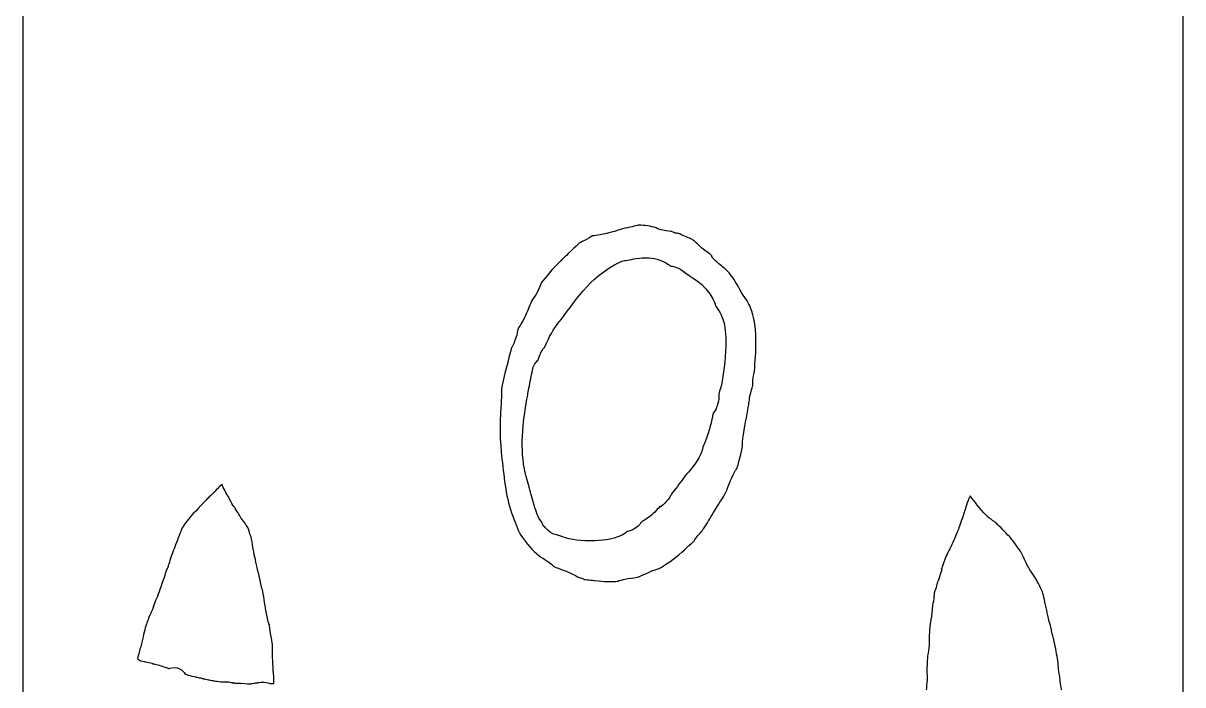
# Model space of a CAD drawing. Header units: millimetres. Extents: x 118 to 334, y 1905 to 2895.
# Drawn here: x 118.2 to 334.2, y 2473.4 to 2596.5 of the extents above; entities that cross this region are included whole.
import ezdxf

# ---------------------------------------------------------------- set-up
doc = ezdxf.new("R2010")
doc.units = ezdxf.units.MM
doc.layers.add('Calque_1', color=7, linetype='CONTINUOUS')

msp = doc.modelspace()

# ---------------------------------------------------------------- linework, layer by layer
at = {"layer": 'Calque_1', "color": 7}
for points in [[(118.17005, 2819.51386), (334.16978, 2819.51386), (334.16978, 2298.51362), (118.17005, 2298.51362)], [(249.03903, 2537.41705)], [(294.58796, 2508.54465), (294.59196, 2508.55065), (294.58596, 2508.54765), (294.58796, 2508.54465)], [(287.90207, 2490.65168)], [(139.88246, 2479.98688)], [(139.53313, 2478.55751)], [(140.86069, 2477.67333)], [(157.16409, 2473.79042)]]:
    msp.add_lwpolyline(points, close=True, dxfattribs=at)
for points in [[(232.83627, 2558.9253), (232.82727, 2558.9293)], [(240.25099, 2557.37139), (240.24099, 2557.37139)], [(234.06524, 2552.88271), (234.06024, 2552.88219)], [(238.83245, 2551.25899), (238.80975, 2551.27659), (238.80975, 2551.27659)], [(253.66055, 2543.58093), (253.66055, 2543.59183)], [(254.66428, 2537.19948), (254.66357, 2537.19941)], [(155.25624, 2510.70439), (155.23454, 2510.69639), (155.23654, 2510.69139), (155.23604, 2510.69199)], [(156.32214, 2508.53441), (156.31184, 2508.53441)], [(156.32227, 2508.52979), (156.33417, 2508.51689), (156.33117, 2508.52189), (156.33065, 2508.52589), (156.32865, 2508.52641), (156.32814, 2508.52841), (156.33014, 2508.52641), (156.33214, 2508.52441)], [(151.26873, 2506.75778), (151.25843, 2506.74778)], [(298.06979, 2504.48188), (298.05979, 2504.48188)], [(147.97181, 2502.89065), (147.97181, 2502.88035)], [(224.63808, 2492.81441), (224.64808, 2492.81441)], [(228.86591, 2492.68419), (228.87591, 2492.68419)], [(287.90163, 2490.65172), (287.90163, 2490.64672)], [(287.90207, 2490.65168), (287.90207, 2490.67288)], [(310.93945, 2477.23028), (310.93945, 2477.48815)], [(164.86382, 2473.67969), (164.86543, 2473.67822)]]:
    msp.add_lwpolyline(points, dxfattribs=at)
for points in [[(230.22278, 2558.36861), (227.36858, 2557.44071), (225.76404, 2557.13439), (224.83655, 2557.01159)], [(232.82727, 2558.9293), (232.75127, 2558.9293), (231.52318, 2558.60731), (230.22278, 2558.36861)], [(236.05055, 2558.44522), (235.11125, 2558.74112), (233.85317, 2558.9253), (232.83627, 2558.9253)], [(237.31145, 2557.98014), (236.34405, 2558.18993), (235.94505, 2558.47822), (236.05055, 2558.44522)], [(238.90825, 2557.791), (238.76925, 2557.777), (238.28465, 2557.77), (237.31145, 2557.98014)], [(239.44931, 2557.55535), (239.33441, 2557.59535), (239.14565, 2557.64045), (238.90825, 2557.791)], [(240.24099, 2557.37139), (239.96509, 2557.41939), (239.85371, 2557.41539), (239.44931, 2557.55535)], [(221.88994, 2555.67261), (221.83294, 2555.63661), (221.3914, 2555.27278), (219.6942, 2553.64328)], [(224.06655, 2556.86169), (222.52405, 2555.92239), (221.94714, 2555.70841), (221.88994, 2555.67261)], [(224.12905, 2556.90149), (224.10805, 2556.88749), (224.08755, 2556.87469), (224.06655, 2556.86169)], [(224.15545, 2556.92369), (224.14545, 2556.91369), (224.16545, 2556.92347), (224.12905, 2556.90149)], [(224.83655, 2557.01159), (224.38445, 2556.95159), (224.17035, 2556.92579), (224.15545, 2556.92369)], [(240.51092, 2557.32329), (240.40402, 2557.34329), (240.41792, 2557.34339), (240.25099, 2557.37139)], [(240.9326, 2557.09591), (240.708, 2557.20941), (240.62352, 2557.26009), (240.51092, 2557.32329)], [(242.97795, 2556.15075), (242.71225, 2556.34085), (242.018, 2556.54761), (240.9326, 2557.09591)], [(244.84864, 2554.47075), (243.99704, 2555.20845), (243.45025, 2555.81245), (242.97795, 2556.15075)], [(219.6942, 2553.64328), (217.56251, 2551.59638), (219.7752, 2553.75516), (217.25508, 2551.25996)], [(245.9447, 2553.64806), (245.6229, 2553.87656), (245.25894, 2554.11535), (244.84864, 2554.47075)], [(246.39067, 2553.31268), (246.33967, 2553.34968), (246.2046, 2553.46336), (245.9447, 2553.64806)], [(246.46667, 2553.1344), (246.44467, 2553.1784), (246.41667, 2553.25638), (246.39067, 2553.31268)], [(246.87233, 2552.55717), (246.78733, 2552.64917), (246.67687, 2552.7232), (246.46667, 2553.1344)], [(217.25508, 2551.25996), (216.70038, 2550.71076), (215.28003, 2548.99691), (214.72913, 2548.23741)], [(217.77838, 2540.62299), (221.03458, 2544.65999), (223.15002, 2549.06069), (229.44692, 2552.13599)], [(229.44692, 2552.13599), (229.74102, 2552.27959), (230.06146, 2552.3616), (230.38846, 2552.3768)], [(230.38846, 2552.3768), (231.20406, 2552.4148), (232.48394, 2552.87301), (234.06524, 2552.88271)], [(234.06024, 2552.88219), (234.28614, 2552.88219), (234.51862, 2552.87219), (234.75632, 2552.85639)], [(234.75632, 2552.85639), (235.39022, 2552.80439), (236.06433, 2552.6698), (236.76963, 2552.4037)], [(236.76963, 2552.4037), (238.08631, 2551.907), (238.71538, 2551.33828), (238.8093, 2551.27664)], [(238.8093, 2551.27664), (238.80831, 2551.28064), (238.8083, 2551.28464), (238.8133, 2551.28804)], [(238.80975, 2551.27659), (238.81075, 2551.27059), (238.81675, 2551.26499), (238.83245, 2551.25899)], [(238.8133, 2551.28804), (238.9033, 2551.34904), (239.89381, 2551.31404), (241.08551, 2550.36045)], [(247.77098, 2551.7567), (247.34518, 2552.1096), (247.21133, 2552.18967), (246.87233, 2552.55717)], [(249.42101, 2550.33043), (248.94251, 2550.79103), (248.38928, 2551.2443), (247.77098, 2551.7567)], [(241.08551, 2550.36045), (242.26191, 2549.41955), (245.19822, 2548.15105), (246.68982, 2545.13286)], [(251.68237, 2546.95079), (250.91267, 2548.28419), (250.09381, 2549.68293), (249.42101, 2550.33043)], [(214.72913, 2548.23741), (214.58123, 2548.03361), (214.39659, 2547.41854), (213.88319, 2546.39204)], [(253.66055, 2543.59183), (253.34985, 2544.43283), (252.53257, 2545.4779), (251.68237, 2546.95079)], [(213.04913, 2545.12907), (212.58673, 2544.19447), (212.20199, 2543.15566), (211.66679, 2541.97526)], [(213.26721, 2545.50166), (213.18021, 2545.35626), (213.06953, 2545.17037), (213.04913, 2545.12907)], [(213.88319, 2546.39204), (213.55799, 2545.74184), (213.31191, 2545.52506), (213.26721, 2545.50166)], [(246.68982, 2545.13286), (247.11862, 2544.26406), (247.15354, 2543.95504), (246.98334, 2544.26624)], [(246.98334, 2544.26624), (247.27004, 2543.74204), (247.58158, 2543.34597), (247.97398, 2542.64877)], [(247.97398, 2542.64877), (248.36638, 2541.95147), (248.7318, 2540.99004), (248.884, 2539.85204)], [(254.65067, 2537.94665), (254.59167, 2539.91505), (254.31935, 2541.79284), (253.66055, 2543.58093)], [(211.66679, 2541.97526), (211.11909, 2540.76736), (210.53738, 2540.03857), (210.37798, 2539.66377)], [(215.19146, 2536.0827), (215.86046, 2537.3289), (216.43568, 2538.9582), (217.77838, 2540.62299)], [(210.23328, 2539.31961), (210.17228, 2538.51261), (210.05472, 2538.39988), (209.82452, 2537.68508)], [(210.37798, 2539.66377), (210.27998, 2539.43297), (210.29948, 2539.47751), (210.23328, 2539.31961)], [(248.884, 2539.85204), (248.984, 2539.10484), (249.03134, 2538.2778), (249.03903, 2537.41705)], [(209.13463, 2536.11305), (208.52343, 2533.66336), (207.78378, 2531.34162), (207.38228, 2529.16722)], [(209.15273, 2536.18595), (209.13673, 2536.12695), (209.15254, 2536.18608), (209.13463, 2536.11305)], [(209.32378, 2536.4464), (209.28478, 2536.3784), (209.21063, 2536.27675), (209.15273, 2536.18595)], [(209.82452, 2537.68508), (209.66052, 2537.17608), (209.59268, 2536.9131), (209.32378, 2536.4464)], [(214.81112, 2535.59695), (214.85112, 2535.66595), (214.83712, 2535.7377), (215.19146, 2536.0827)], [(249.0391, 2537.41697), (249.0622, 2534.83472), (248.72924, 2531.9483), (248.39676, 2529.9983)], [(254.35887, 2531.73056), (254.53045, 2533.62459), (254.67152, 2535.44688), (254.66428, 2537.19948)], [(254.66357, 2537.19941), (254.66257, 2537.44978), (254.65757, 2537.69914), (254.65067, 2537.94665)], [(213.47321, 2533.10666), (213.67441, 2533.42856), (213.88161, 2533.63864), (214.07111, 2533.79964)], [(214.07111, 2533.79964), (214.11411, 2533.98294), (214.15211, 2534.16671), (214.26541, 2534.42131)], [(214.26541, 2534.42131), (214.50311, 2534.95601), (214.59865, 2535.17527), (214.69175, 2535.36957)], [(214.69175, 2535.36957), (214.71475, 2535.41757), (214.72375, 2535.44757), (214.81112, 2535.59695)], [(212.62262, 2529.9084), (212.73212, 2530.4864), (212.8436, 2531.05573), (212.9456, 2531.52743)], [(212.9456, 2531.52743), (212.9966, 2531.76323), (213.0437, 2531.97173), (213.09649, 2532.17183)], [(213.09649, 2532.17183), (213.14949, 2532.37193), (212.96562, 2532.29466), (213.47321, 2533.10666)], [(254.09377, 2530.02007), (254.16477, 2530.93327), (254.33747, 2531.49396), (254.35887, 2531.73056)], [(212.13893, 2527.29823), (212.17593, 2527.47973), (212.40352, 2528.7525), (212.62262, 2529.9084)], [(248.39676, 2529.9983), (248.19256, 2528.8002), (247.8524, 2528.04906), (247.7844, 2527.66046)], [(254.08377, 2529.04081), (254.05177, 2529.03081), (254.03957, 2529.35438), (254.09377, 2530.02007)], [(207.38228, 2529.16722), (207.19518, 2528.15372), (207.28828, 2526.78932), (207.15181, 2525.09202)], [(211.51985, 2513.61327), (210.70485, 2518.03747), (211.32933, 2523.31193), (212.13893, 2527.29823)], [(247.7844, 2527.66046), (247.7494, 2527.46116), (247.8595, 2526.5965), (247.41698, 2525.319)], [(253.27762, 2525.31442), (253.38152, 2525.94382), (253.44393, 2526.77116), (253.67863, 2527.75406)], [(253.67863, 2527.75406), (253.87513, 2528.57696), (254.04267, 2528.92571), (254.08377, 2529.04081)], [(207.15181, 2525.09202), (206.86861, 2521.57682), (206.9661, 2518.99241), (207.3549, 2515.45592)], [(247.41698, 2525.319), (247.27918, 2524.9207), (247.29452, 2524.68277), (246.74932, 2524.04207)], [(252.2198, 2519.21453), (252.5181, 2521.33773), (252.96012, 2523.38792), (253.27762, 2525.31442)], [(246.71052, 2524.01107), (246.55232, 2523.37147), (246.43476, 2522.45276), (246.09196, 2521.30116)], [(246.74932, 2524.04207), (246.73932, 2524.03207), (246.71952, 2524.02007), (246.71052, 2524.01107)], [(246.09196, 2521.30116), (245.85506, 2520.50516), (245.60565, 2519.58326), (245.18555, 2518.59796)], [(245.18555, 2518.59796), (244.99515, 2518.15106), (244.8469, 2517.87248), (244.7556, 2517.73238)], [(252.1655, 2517.83994), (252.1655, 2517.82394), (252.0888, 2518.28923), (252.2198, 2519.21453)], [(244.7556, 2517.73238), (244.7656, 2517.56008), (244.6847, 2517.11798), (244.36855, 2516.38208)], [(251.04929, 2513.55648), (251.31649, 2514.14198), (252.0437, 2516.95094), (252.1655, 2517.83994)], [(207.3549, 2515.45592), (207.78369, 2511.55692), (208.09994, 2508.05738), (209.35994, 2504.78318)], [(244.36855, 2516.38208), (243.51205, 2514.39048), (242.13176, 2513.16399), (241.43126, 2512.23969)], [(212.4433, 2510.14579), (212.1907, 2511.09028), (211.76795, 2512.26648), (211.51985, 2513.61327)], [(241.43126, 2512.23969), (240.72096, 2511.3024), (239.98452, 2510.19886), (239.03812, 2509.08847)], [(248.88921, 2508.8746), (249.34111, 2509.76449), (249.69053, 2511.02668), (250.39093, 2512.47127)], [(250.39093, 2512.47127), (250.78643, 2513.28697), (251.07559, 2513.61428), (251.04929, 2513.55648)], [(154.95481, 2510.51207), (154.44641, 2510.04597), (153.8662, 2509.34574), (153.0557, 2508.58144)], [(155.23438, 2510.69346), (155.14298, 2510.63376), (155.03005, 2510.58105), (154.95481, 2510.51207)], [(155.44316, 2510.11778), (155.32276, 2510.37323), (155.29558, 2510.52722), (155.23438, 2510.69346)], [(155.23604, 2510.69199), (155.24204, 2510.69599), (155.25004, 2510.69999), (155.25624, 2510.70439)], [(155.78939, 2509.51265), (155.81499, 2509.43195), (155.6804, 2509.61446), (155.44316, 2510.11778)], [(213.22207, 2507.25501), (212.87367, 2508.4486), (212.5712, 2509.66739), (212.4433, 2510.14579)], [(153.0557, 2508.58144), (152.4817, 2508.04024), (151.90993, 2507.42418), (151.26873, 2506.75778)], [(155.93046, 2509.17262), (155.93046, 2509.17262), (155.8281, 2509.41923), (155.78939, 2509.51265)], [(156.09531, 2508.85067), (156.03231, 2508.95377), (155.97736, 2509.06112), (155.93046, 2509.17262)], [(156.31184, 2508.53441), (156.26184, 2508.61441), (156.16541, 2508.73597), (156.09531, 2508.85067)], [(156.33214, 2508.52441), (156.33214, 2508.52441), (156.33232, 2508.53441), (156.32214, 2508.53441)], [(156.47058, 2508.31327), (156.38858, 2508.41527), (156.35667, 2508.47429), (156.32227, 2508.52979)], [(156.61682, 2507.93913), (156.43122, 2508.33063), (156.44948, 2508.32827), (156.47058, 2508.31327)], [(157.40489, 2506.6095), (157.21889, 2506.8976), (156.90852, 2507.32363), (156.61682, 2507.93913)], [(239.03812, 2509.08847), (238.95412, 2508.98947), (238.68675, 2508.19981), (237.67335, 2507.20331)], [(246.72345, 2505.44586), (247.54765, 2506.94226), (248.44391, 2507.9978), (248.88921, 2508.8746)], [(294.31739, 2508.10181), (294.27539, 2507.97421), (294.27839, 2507.97084), (294.18458, 2507.71114)], [(294.58765, 2508.54468), (294.48545, 2508.37342), (294.36447, 2508.16501), (294.31739, 2508.10181)], [(297.60556, 2504.90097), (296.2517, 2506.26922), (295.39087, 2507.55023), (294.58765, 2508.54468)], [(151.25843, 2506.74778), (149.94423, 2505.38188), (148.74521, 2504.15615), (147.97181, 2502.89065)], [(157.69376, 2506.1873), (157.64276, 2506.2523), (157.56419, 2506.3629), (157.40489, 2506.6095)], [(157.73666, 2506.08601), (157.64266, 2506.25881), (157.72666, 2506.11911), (157.69376, 2506.1873)], [(158.19245, 2505.40337), (158.23345, 2505.33637), (158.03566, 2505.53752), (157.73666, 2506.08601)], [(213.78689, 2505.51144), (213.58229, 2506.06174), (213.39627, 2506.65821), (213.22207, 2507.25501)], [(236.87081, 2506.67208), (236.39651, 2506.23458), (235.85834, 2505.49262), (234.80944, 2504.68512)], [(237.67335, 2507.20331), (236.79275, 2506.33731), (236.43221, 2506.26758), (236.87081, 2506.67208)], [(293.62854, 2506.05026), (293.50664, 2505.63696), (293.37628, 2505.23697), (293.25388, 2504.86377)], [(294.18458, 2507.71114), (293.97468, 2507.12804), (293.78664, 2506.58696), (293.62854, 2506.05026)], [(159.00687, 2504.10887), (158.59417, 2504.66827), (158.36295, 2505.12837), (158.19245, 2505.40337)], [(160.17321, 2502.32035), (159.99981, 2502.71125), (159.52867, 2503.40158), (159.00687, 2504.10887)], [(209.35994, 2504.78318), (209.95874, 2503.22688), (210.37793, 2501.9189), (210.97173, 2501.0754)], [(214.6535, 2503.83196), (214.09331, 2504.52996), (213.99139, 2504.96124), (213.78689, 2505.51144)], [(214.7357, 2503.75806), (214.7057, 2503.79206), (214.6835, 2503.79496), (214.6535, 2503.83196)], [(214.7657, 2503.66816), (214.7557, 2503.68916), (214.7457, 2503.73406), (214.7357, 2503.75806)], [(215.33466, 2502.77571), (215.19176, 2502.94191), (215.1175, 2502.77577), (214.7657, 2503.66816)], [(233.13461, 2503.54048), (233.29191, 2503.59648), (233.02324, 2503.07872), (231.99824, 2502.41962)], [(234.80944, 2504.68512), (233.99344, 2504.05692), (233.41111, 2503.74898), (233.13461, 2503.54048)], [(244.89618, 2502.44966), (245.57288, 2503.45116), (246.13536, 2504.37816), (246.72345, 2505.44586)], [(292.91172, 2504.0292), (292.86172, 2503.8113), (292.77033, 2503.32835), (292.46213, 2502.59725)], [(292.93192, 2504.0912), (292.93192, 2504.0812), (292.91472, 2504.0372), (292.91172, 2504.0292)], [(292.99602, 2504.19507), (292.98502, 2504.17307), (292.94692, 2504.11907), (292.93192, 2504.0912)], [(293.25388, 2504.86377), (293.17988, 2504.63767), (293.27978, 2504.74887), (292.99602, 2504.19507)], [(298.05979, 2504.48188), (297.87389, 2504.63048), (297.75406, 2504.75087), (297.60556, 2504.90097)], [(298.46512, 2504.22505), (298.32172, 2504.30705), (298.17489, 2504.39858), (298.06979, 2504.48188)], [(299.00875, 2503.77753), (298.65975, 2504.02753), (298.49472, 2504.17935), (298.46512, 2504.22505)], [(299.01875, 2503.77753), (299.00875, 2503.78753), (299.01893, 2503.77753), (299.00875, 2503.77753)], [(299.44198, 2503.49589), (299.33068, 2503.56589), (299.26495, 2503.60183), (299.01875, 2503.77753)], [(299.53498, 2503.40129), (299.50098, 2503.43629), (299.47498, 2503.46089), (299.44198, 2503.49589)], [(147.97181, 2502.88035), (147.53411, 2502.16255), (147.1988, 2501.12462), (146.7202, 2499.86193)], [(160.20831, 2502.19375), (160.19531, 2502.25175), (160.18321, 2502.28775), (160.17321, 2502.32035)], [(160.39434, 2501.47286), (160.26694, 2501.84966), (160.24271, 2502.03825), (160.20831, 2502.19375)], [(160.6212, 2500.93232), (160.5272, 2501.13112), (160.45404, 2501.29616), (160.39434, 2501.47286)], [(215.86899, 2502.19229), (215.64229, 2502.43149), (215.47756, 2502.60951), (215.33466, 2502.77571)], [(217.55261, 2501.30138), (217.25351, 2501.36138), (216.52929, 2501.49519), (215.86899, 2502.19229)], [(217.78051, 2501.24708), (217.77051, 2501.24708), (217.69851, 2501.27238), (217.55261, 2501.30138)], [(230.63502, 2501.91268), (230.64702, 2501.87468), (230.20678, 2501.38464), (228.93848, 2500.92824)], [(231.16884, 2502.03153), (230.93474, 2501.96053), (230.74982, 2501.93343), (230.63502, 2501.91268)], [(231.99824, 2502.41962), (231.68654, 2502.21932), (231.40294, 2502.10293), (231.16884, 2502.03153)], [(243.8704, 2501.23062), (244.2317, 2501.64422), (244.45528, 2501.85079), (244.58198, 2501.94479)], [(244.58198, 2501.94479), (244.65898, 2502.07819), (244.72708, 2502.19946), (244.89618, 2502.44966)], [(292.20004, 2501.96008), (291.97704, 2501.31588), (291.72667, 2500.77921), (291.54117, 2500.34261)], [(292.25744, 2502.12854), (292.23744, 2502.06754), (292.23304, 2502.05554), (292.20004, 2501.96008)], [(292.42643, 2502.48201), (292.33843, 2502.28261), (292.29944, 2502.20984), (292.25744, 2502.12854)], [(292.46213, 2502.59725), (292.43813, 2502.53925), (292.45213, 2502.54325), (292.42643, 2502.48201)], [(299.80628, 2503.11811), (299.73028, 2503.19711), (299.63318, 2503.29979), (299.53498, 2503.40129)], [(299.98095, 2502.93621), (299.81385, 2503.10431), (299.88185, 2503.03901), (299.80628, 2503.11811)], [(301.29301, 2501.5952), (300.86171, 2502.0444), (300.42615, 2502.48841), (299.98095, 2502.93621)], [(302.15911, 2500.70585), (302.00951, 2500.89655), (301.76251, 2501.1062), (301.29301, 2501.5952)], [(146.7202, 2499.86193), (146.3161, 2498.79583), (145.89791, 2497.84214), (145.59831, 2496.97115)], [(160.99585, 2498.68957), (160.81565, 2499.67227), (160.7545, 2500.40682), (160.6212, 2500.93232)], [(210.97173, 2501.0754), (211.90223, 2499.7531), (213.05346, 2498.42139), (214.22166, 2497.4441)], [(223.51246, 2500.18927), (221.47106, 2500.18927), (219.6917, 2500.47858), (217.78051, 2501.24708)], [(228.93848, 2500.92824), (227.05858, 2500.25164), (224.95555, 2500.18927), (223.51246, 2500.18927)], [(241.92013, 2499.06796), (242.20643, 2499.34166), (242.43449, 2499.51945), (242.68029, 2499.73045)], [(242.68029, 2499.73045), (242.84129, 2499.86875), (243.0089, 2500.03828), (243.0627, 2500.08598)], [(243.0627, 2500.08598), (243.1027, 2500.16198), (243.2917, 2500.56792), (243.8704, 2501.23062)], [(291.54117, 2500.34261), (291.03607, 2499.15381), (290.46751, 2498.22134), (290.09991, 2497.42444)], [(303.22881, 2499.21912), (302.84381, 2499.76892), (302.49421, 2500.27835), (302.15911, 2500.70585)], [(304.02824, 2498.13288), (303.91844, 2498.31288), (303.62301, 2498.65612), (303.22881, 2499.21912)], [(145.59831, 2496.97115), (145.58131, 2496.92115), (145.53031, 2496.6662), (145.3916, 2496.2208)], [(161.42787, 2496.70623), (161.31637, 2497.25353), (161.13865, 2497.91127), (160.99585, 2498.68957)], [(214.22166, 2497.4441), (214.57876, 2497.1454), (214.60894, 2497.1373), (214.84074, 2497.0064)], [(214.84074, 2497.0064), (215.07294, 2496.8751), (215.53529, 2496.62057), (216.13989, 2496.17957)], [(237.42475, 2495.53639), (239.06195, 2496.52349), (240.45653, 2497.67116), (241.90613, 2499.05556)], [(241.90613, 2499.05556), (241.91613, 2499.05556), (241.91613, 2499.06596), (241.92013, 2499.06796)], [(290.09991, 2497.42444), (290.00991, 2497.22844), (289.8895, 2496.74762), (289.62191, 2496.03072)], [(305.26796, 2495.53924), (304.65466, 2496.68264), (304.35184, 2497.60238), (304.02824, 2498.13288)], [(145.03816, 2495.13301), (145.01616, 2495.08001), (145.03771, 2495.03601), (144.82111, 2494.72632)], [(145.08516, 2495.25652), (145.07416, 2495.22752), (145.06316, 2495.19552), (145.03816, 2495.13301)], [(145.3916, 2496.2208), (145.219, 2495.6651), (145.16856, 2495.49102), (145.08516, 2495.25652)], [(161.86143, 2494.63297), (161.65883, 2495.41917), (161.54787, 2496.11693), (161.42787, 2496.70623)], [(216.13989, 2496.17957), (216.80149, 2495.69647), (217.02079, 2495.42479), (216.91659, 2495.49589)], [(216.91659, 2495.49589), (217.44198, 2495.13729), (218.79661, 2494.85738), (220.46521, 2494.02518)], [(232.23952, 2493.35598), (233.12052, 2493.55588), (234.27811, 2494.21957), (235.87031, 2494.81067)], [(235.87031, 2494.81067), (236.34631, 2494.98747), (236.6197, 2495.06833), (236.7209, 2495.08043)], [(236.7209, 2495.08043), (236.8527, 2495.17543), (237.06845, 2495.32109), (237.40975, 2495.52639)], [(237.40975, 2495.52639), (237.41975, 2495.52639), (237.41975, 2495.53639), (237.42475, 2495.53639)], [(289.23433, 2494.95637), (289.25533, 2495.04637), (289.24933, 2494.81891), (289.11031, 2494.29801)], [(289.62191, 2496.03072), (289.41311, 2495.47163), (289.28353, 2495.16787), (289.23433, 2494.95637)], [(306.33508, 2493.83599), (306.02828, 2494.29879), (305.63776, 2494.84994), (305.26796, 2495.53924)], [(144.52762, 2493.74239), (144.21922, 2492.82469), (143.90299, 2491.96678), (143.63259, 2491.14358)], [(144.79841, 2494.67102), (144.76441, 2494.57302), (144.70031, 2494.25549), (144.52762, 2493.74239)], [(144.82111, 2494.72632), (144.81111, 2494.70332), (144.80741, 2494.69402), (144.79841, 2494.67102)], [(162.11878, 2493.78082), (162.10078, 2493.85582), (161.99033, 2494.13287), (161.86143, 2494.63297)], [(162.22575, 2493.14624), (162.13075, 2493.59634), (162.11148, 2493.81042), (162.11878, 2493.78082)], [(162.77766, 2490.79082), (162.62166, 2491.49502), (162.40945, 2492.27544), (162.22575, 2493.14624)], [(220.46521, 2494.02518), (220.94061, 2493.78798), (221.22352, 2493.61219), (221.33492, 2493.51979)], [(221.33492, 2493.51979), (221.48092, 2493.48179), (221.65056, 2493.43579), (221.96176, 2493.32807)], [(221.96176, 2493.32807), (222.58145, 2493.11307), (222.66399, 2493.03988), (222.56689, 2493.05108)], [(222.56689, 2493.05108), (222.68469, 2493.04108), (223.18282, 2492.94801), (223.53582, 2492.91311)], [(223.53582, 2492.91311), (224.04092, 2492.86311), (224.48178, 2492.82841), (224.63808, 2492.81441)], [(224.64808, 2492.81441), (226.31797, 2492.66671), (227.94691, 2492.49669), (228.86591, 2492.68419)], [(228.87591, 2492.68419), (228.91791, 2492.69419), (229.28094, 2492.85787), (230.01124, 2493.03197)], [(230.01124, 2493.03197), (231.13784, 2493.30027), (231.90682, 2493.28048), (232.23952, 2493.35598)], [(288.58631, 2492.75857), (288.49631, 2492.54157), (288.46281, 2492.46197), (288.43541, 2492.40097)], [(289.11031, 2494.29801), (288.96931, 2493.77081), (288.78791, 2493.24747), (288.58631, 2492.75857)], [(308.01095, 2490.68321), (307.63035, 2491.70251), (307.01608, 2492.80849), (306.33508, 2493.83599)], [(143.63259, 2491.14358), (143.23039, 2489.91909), (142.74529, 2488.92313), (142.41509, 2488.05023)], [(163.52748, 2486.39161), (163.19418, 2488.03581), (163.05816, 2489.52503), (162.77766, 2490.79082)], [(287.90163, 2490.64672), (287.89163, 2490.55772), (287.87953, 2490.43102), (287.86753, 2490.30152)], [(287.90207, 2490.67288), (287.89507, 2490.63668), (287.89707, 2490.63728), (287.90207, 2490.65168)], [(287.97653, 2490.87187), (287.93613, 2490.76243), (287.91093, 2490.67737), (287.90163, 2490.65172)], [(288.21217, 2491.52506), (288.12217, 2491.24506), (288.04803, 2491.06727), (287.97653, 2490.87187)], [(288.43541, 2492.40097), (288.40841, 2492.26307), (288.38151, 2492.05506), (288.21217, 2491.52506)], [(308.38405, 2489.27709), (308.14195, 2490.28549), (308.34105, 2489.80031), (308.01095, 2490.68321)], [(287.67112, 2488.75381), (287.62712, 2488.57401), (287.64792, 2488.69381), (287.57192, 2488.2541)], [(287.80393, 2489.62766), (287.75593, 2489.19676), (287.71493, 2488.93341), (287.67112, 2488.75381)], [(287.86753, 2490.30152), (287.84353, 2490.04312), (287.82793, 2489.83616), (287.80393, 2489.62766)], [(309.28684, 2485.21687), (308.93434, 2486.65247), (308.68575, 2488.02039), (308.38405, 2489.27709)], [(141.87042, 2486.64412), (141.56102, 2485.91032), (141.26596, 2485.14023), (141.01466, 2484.39723)], [(142.23267, 2487.4513), (142.05507, 2486.9921), (141.90842, 2486.73402), (141.87042, 2486.64412)], [(142.41509, 2488.05023), (142.46209, 2488.17523), (142.43109, 2487.96523), (142.23267, 2487.4513)], [(163.81325, 2485.14466), (163.68615, 2485.60636), (163.60178, 2486.02471), (163.52748, 2486.39161)], [(287.4355, 2486.79527), (287.3329, 2485.81277), (287.1414, 2485.14056), (287.1027, 2484.72667)], [(287.57192, 2488.2541), (287.52092, 2487.9637), (287.50702, 2487.47757), (287.4355, 2486.79527)], [(141.01466, 2484.39723), (140.69866, 2483.46293), (140.51868, 2482.22581), (140.14598, 2480.79641)], [(163.9812, 2484.68784), (164.0422, 2484.45224), (163.9642, 2484.59684), (163.81325, 2485.14466)], [(163.9962, 2484.61704), (163.9862, 2484.65504), (163.99621, 2484.64184), (163.9812, 2484.68784)], [(164.18275, 2483.39076), (164.08475, 2484.13116), (164.14875, 2484.02034), (163.9962, 2484.61704)], [(287.1027, 2484.72667), (287.0367, 2484.01797), (286.983, 2483.31103), (286.9518, 2482.62033)], [(309.65477, 2483.88879), (309.58277, 2484.18819), (309.43254, 2484.62388), (309.28684, 2485.21687)], [(164.19275, 2483.30086), (164.18275, 2483.35986), (164.19293, 2483.34076), (164.18275, 2483.39076)], [(164.55138, 2481.28858), (164.50838, 2481.71278), (164.32475, 2482.37716), (164.19275, 2483.30086)], [(286.9518, 2482.62033), (286.9388, 2482.34523), (286.9767, 2481.85331), (286.9316, 2481.16151)], [(309.84443, 2482.89815), (309.72243, 2483.42235), (309.68617, 2483.75839), (309.65477, 2483.88879)], [(310.12865, 2481.85015), (310.08365, 2482.03995), (309.96433, 2482.38315), (309.84443, 2482.89815)], [(310.81749, 2478.25864), (310.62089, 2479.48674), (310.40265, 2480.69226), (310.12865, 2481.85015)], [(139.88088, 2479.98819), (139.86578, 2479.87743), (139.5542, 2478.61816), (139.53155, 2478.55882)], [(139.88246, 2479.98688), (139.88546, 2480.00578), (139.88046, 2479.99488), (139.86226, 2479.93468)], [(139.86226, 2479.93468), (139.86326, 2479.93968), (139.87846, 2479.97678), (139.88246, 2479.98688)], [(140.14598, 2480.79641), (140.02021, 2480.31414), (139.91408, 2480.07236), (139.88088, 2479.98819)], [(164.61138, 2479.09388), (164.57738, 2480.01118), (164.61143, 2480.73848), (164.55138, 2481.28858)], [(286.9316, 2481.16151), (286.8986, 2480.64621), (286.8697, 2480.00984), (286.73936, 2479.28514)], [(139.53155, 2478.55882), (139.51435, 2478.46142), (139.50215, 2478.31319), (139.48655, 2478.21983)], [(139.48655, 2478.21983), (139.75195, 2478.06003), (139.92596, 2477.93248), (139.98316, 2477.91338)], [(139.53713, 2478.58801), (139.53013, 2478.55511), (139.53013, 2478.55031), (139.53313, 2478.55751)], [(139.53313, 2478.55751), (139.53513, 2478.56651), (139.53513, 2478.58011), (139.53713, 2478.58801)], [(139.98316, 2477.91338), (139.95016, 2477.92438), (140.09489, 2477.89248), (140.41259, 2477.80486)], [(140.41259, 2477.80486), (140.63575, 2477.74316), (140.76913, 2477.70273), (140.85907, 2477.67464)], [(140.85907, 2477.67464), (140.85307, 2477.69344), (141.09069, 2477.67264), (141.56342, 2477.5625)], [(140.86069, 2477.67333), (140.86269, 2477.66633), (140.89999, 2477.65323), (140.97541, 2477.63713)], [(140.97541, 2477.63713), (140.97241, 2477.63799), (140.91911, 2477.65503), (140.86069, 2477.67333)], [(141.56342, 2477.5625), (142.07897, 2477.44219), (142.308, 2477.33765), (142.27242, 2477.33616)], [(164.71783, 2476.70902), (164.68183, 2477.48752), (164.64083, 2478.28228), (164.61138, 2479.09388)], [(286.61326, 2478.45831), (286.55426, 2477.60751), (286.51301, 2476.7225), (286.51301, 2475.9148)], [(286.63966, 2478.80661), (286.65066, 2478.85061), (286.6393, 2478.76961), (286.61326, 2478.45831)], [(286.73936, 2479.28514), (286.70236, 2479.07914), (286.67366, 2478.94541), (286.63966, 2478.80661)], [(310.93945, 2477.48815), (310.92145, 2477.60465), (310.89435, 2477.78064), (310.81749, 2478.25864)], [(142.27242, 2477.33616), (142.33242, 2477.32356), (142.53667, 2477.29256), (142.91631, 2477.1987)], [(142.91631, 2477.1987), (143.74681, 2476.9931), (144.47346, 2476.73137), (145.10326, 2476.52277)], [(145.10326, 2476.52277), (145.21666, 2476.48477), (145.28264, 2476.45807), (145.38024, 2476.42307)], [(145.38024, 2476.42307), (145.41024, 2476.44207), (145.44124, 2476.46087), (145.47224, 2476.47887)], [(145.47224, 2476.47887), (146.07134, 2476.69407), (146.73147, 2476.66262), (147.30727, 2476.39107)], [(147.30727, 2476.39107), (147.75477, 2476.17557), (148.12428, 2475.82656), (148.36508, 2475.39216)], [(148.36508, 2475.39216), (148.72038, 2475.28126), (148.88909, 2475.20409), (148.84619, 2475.21749)], [(164.77213, 2475.74008), (164.75513, 2476.03758), (164.73383, 2476.36072), (164.71783, 2476.70902)], [(164.78213, 2475.64658), (164.78213, 2475.67758), (164.78231, 2475.70908), (164.77213, 2475.74008)], [(164.84523, 2475.00424), (164.83523, 2475.12094), (164.81213, 2475.33478), (164.78213, 2475.64658)], [(286.51301, 2475.9148), (286.51301, 2475.3098), (286.56301, 2475.215), (286.52901, 2474.35521)], [(311.08466, 2475.89135), (310.99866, 2476.59764), (310.95975, 2476.96168), (310.93945, 2477.23028)], [(311.26346, 2474.80149), (311.23946, 2474.98479), (311.15126, 2475.34375), (311.08466, 2475.89135)], [(148.84619, 2475.21749), (149.00499, 2475.16849), (149.41128, 2475.10806), (150.02958, 2474.93896)], [(150.02958, 2474.93896), (150.22838, 2474.88496), (150.32989, 2474.85296), (150.40889, 2474.82682)], [(150.40889, 2474.82682), (150.49789, 2474.81682), (150.65287, 2474.79882), (150.94167, 2474.73582)], [(150.94167, 2474.73582), (151.32747, 2474.65182), (151.50718, 2474.58772), (151.52458, 2474.56942)], [(151.52458, 2474.56942), (151.61858, 2474.55842), (151.79583, 2474.53232), (152.14573, 2474.45263)], [(152.14573, 2474.45263), (152.35053, 2474.40663), (152.54868, 2474.36363), (152.66508, 2474.33636)], [(152.66508, 2474.33636), (152.74808, 2474.32636), (152.82219, 2474.32516), (153.00149, 2474.30016)], [(153.00149, 2474.30016), (153.01449, 2474.30016), (153.02669, 2474.30034), (153.03969, 2474.29016)], [(153.03969, 2474.29016), (153.48669, 2474.22116), (153.71106, 2474.1492), (153.72596, 2474.1465)], [(153.72596, 2474.1465), (154.05486, 2474.0875), (154.48364, 2474.03713), (154.95844, 2473.97493)], [(154.95844, 2473.97493), (155.04644, 2473.96393), (155.45139, 2474.00083), (156.20539, 2473.95793)], [(156.20539, 2473.95793), (156.38459, 2473.94793), (156.50974, 2473.94193), (156.71234, 2473.91193)], [(156.71234, 2473.91193), (156.82129, 2473.89613), (156.99537, 2473.84693), (157.16244, 2473.79152)], [(157.16244, 2473.79152), (157.15124, 2473.79452), (157.16544, 2473.78952), (157.20124, 2473.78352)], [(157.27778, 2473.75732), (157.21188, 2473.77832), (157.17533, 2473.78772), (157.16409, 2473.79042)], [(157.16409, 2473.79036), (157.27272, 2473.75436), (157.37919, 2473.71606), (157.4602, 2473.68132)], [(157.20124, 2473.78352), (157.38134, 2473.75352), (157.64215, 2473.73462), (157.86115, 2473.73862)], [(157.4602, 2473.68132), (157.3962, 2473.70932), (157.32598, 2473.74232), (157.27778, 2473.75732)], [(157.86115, 2473.73862), (159.15674, 2473.76062), (159.94589, 2473.55743), (160.30079, 2473.57893)], [(160.30079, 2473.57893), (160.52569, 2473.59293), (160.45686, 2473.58893), (160.49716, 2473.59493)], [(160.49716, 2473.59493), (160.53716, 2473.60493), (160.77313, 2473.65293), (161.12503, 2473.70346)], [(161.12503, 2473.70346), (161.41283, 2473.74546), (161.66257, 2473.76556), (161.77047, 2473.76956)], [(161.9534, 2473.78656), (161.7486, 2473.76156), (162.09226, 2473.96071), (163.05566, 2473.87446)], [(161.77047, 2473.76956), (161.87847, 2473.76956), (161.78047, 2473.75956), (161.9534, 2473.78656)], [(163.05566, 2473.87446), (163.59326, 2473.82646), (163.96768, 2473.71359), (164.19668, 2473.65639)], [(164.19668, 2473.65639), (164.20868, 2473.65639), (164.42752, 2473.65664), (164.86382, 2473.67969)], [(164.86543, 2473.67822), (164.86543, 2474.13492), (164.86528, 2474.64984), (164.84523, 2475.00424)], [(286.52901, 2474.35521), (286.49801, 2473.57981), (286.40938, 2472.95667), (286.38638, 2472.48917)], [(311.37405, 2473.66151), (311.29005, 2474.23521), (311.28705, 2474.61919), (311.26346, 2474.80149)], [(311.59677, 2472.50396), (311.56867, 2472.68163), (311.46189, 2473.05847), (311.37405, 2473.66151)]]:
    msp.add_open_spline(points, degree=3, dxfattribs=at)

doc.saveas('drawing.dxf')
